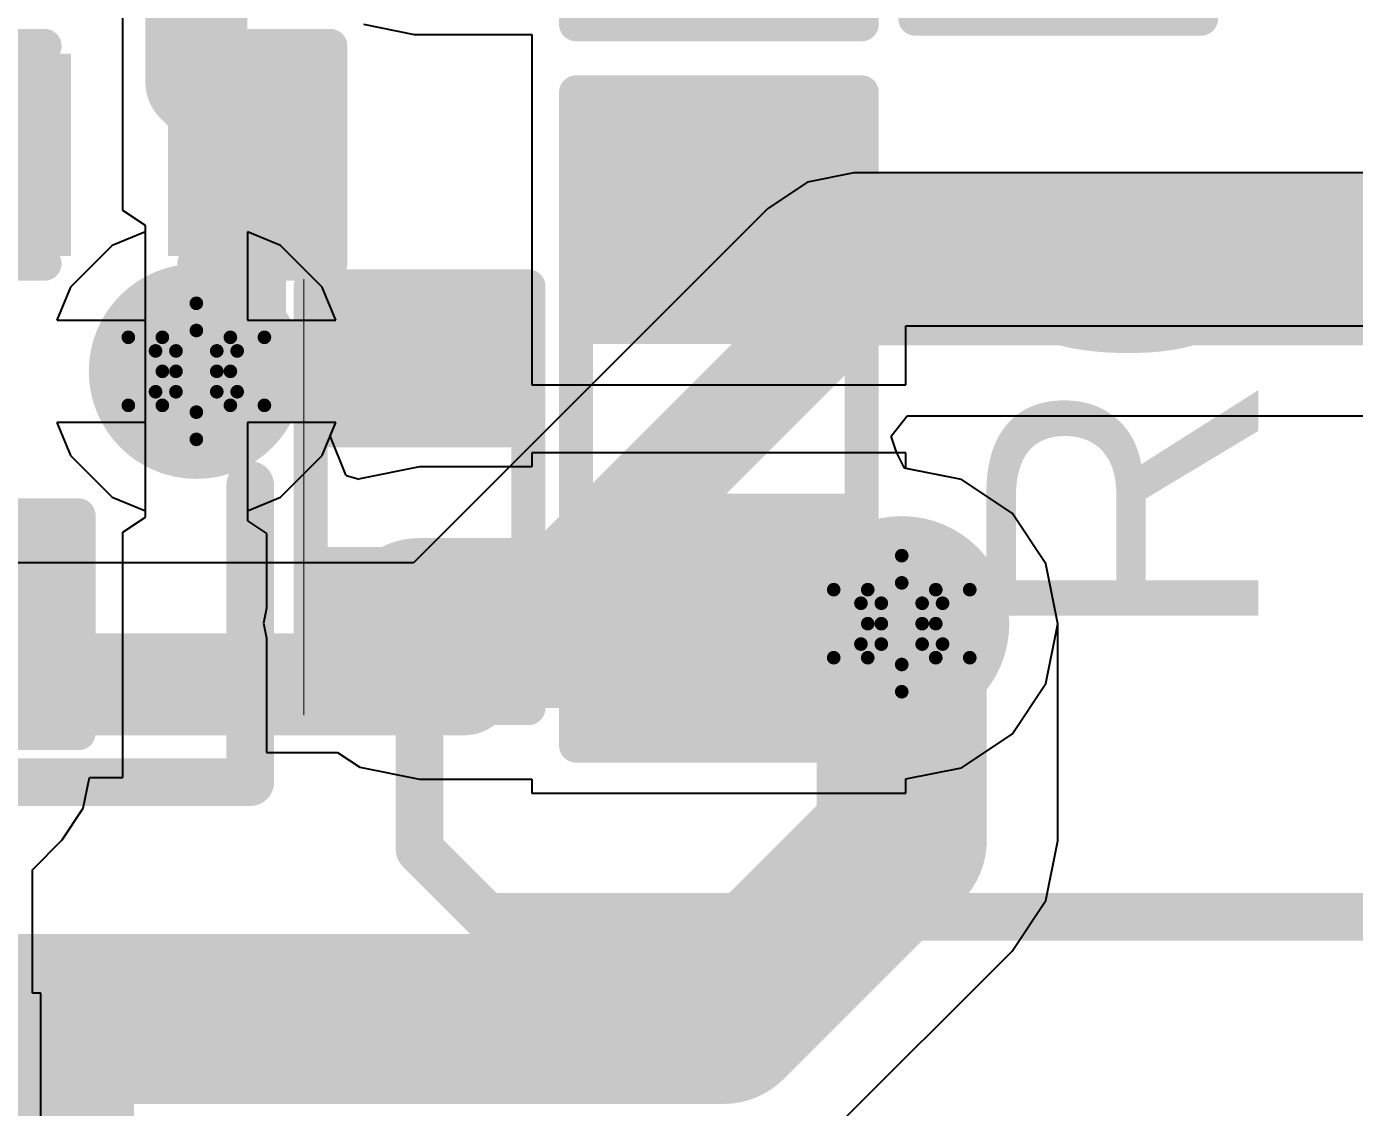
# Model space of a CAD drawing. Header units: inches. Extents: x -18 to 237, y -41 to 211.
# Drawn here: x 31.911 to 36.869, y 98.631 to 102.666 of the extents above; entities that cross this region are included whole.
import ezdxf

# ---------------------------------------------------------------- set-up
doc = ezdxf.new("R2010")
doc.units = ezdxf.units.IN
for name, color, linetype in [('Bottom Layer', 5, 'Continuous'), ('Bottom Solder', 6, 'Continuous'), ('Drill Drawing', 1, 'Continuous'), ('Top Layer', 1, 'Continuous'), ('Top Overlay', 2, 'Continuous'), ('Top Paste', 8, 'Continuous'), ('Top Solder', 216, 'Continuous'), ('Via Holes', 16, 'Continuous')]:
    doc.layers.add(name, color=color, linetype=linetype)
doc.styles.add('Arial', font='', dxfattribs={"height": 0.2})
doc.styles.get('Arial').set_extended_font_data('Arial')

# ---------------------------------------------------------------- blocks, each defined once
blk = doc.blocks.new('C___0603_10')
at = {"layer": 'Top Layer'}
for points in [[(-0.381, 0.4445), (-0.381, -0.4445), (-1.143, -0.4445), (-1.143, 0.4445)], [(1.143, 0.4445), (1.143, -0.4445), (0.381, -0.4445), (0.381, 0.4445)]]:
    blk.add_hatch(color=1, dxfattribs=at).paths.add_polyline_path(points)
at = {"layer": 'Top Paste'}
for points in [[(-0.381, 0.4445), (-0.381, -0.4445), (-1.143, -0.4445), (-1.143, 0.4445)], [(1.143, 0.4445), (1.143, -0.4445), (0.381, -0.4445), (0.381, 0.4445)]]:
    blk.add_hatch(color=8, dxfattribs=at).paths.add_polyline_path(points)
at = {"layer": 'Top Solder'}
for points in [[(-0.321, 0.5045), (-0.321, -0.5045), (-1.203, -0.5045), (-1.203, 0.5045)], [(1.203, 0.5045), (1.203, -0.5045), (0.321, -0.5045), (0.321, 0.5045)]]:
    blk.add_hatch(color=216, dxfattribs=at).paths.add_polyline_path(points)
at = {"layer": 'Top Overlay'}
for points in [[(-1.2446, -0.5334, 0.127, 0.127, 0), (-1.2446, 0.5334, 0.127, 0.127, 0)], [(-0.4572, 0.5334, 0.127, 0.127, 0), (-1.2446, 0.5334, 0.127, 0.127, 0)], [(1.2446, 0.5334, 0.127, 0.127, 0), (0.4572, 0.5334, 0.127, 0.127, 0)], [(1.2446, -0.5334, 0.127, 0.127, 0), (1.2446, 0.5334, 0.127, 0.127, 0)], [(-0.4572, -0.5334, 0.127, 0.127, 0), (-1.2446, -0.5334, 0.127, 0.127, 0)], [(1.2446, -0.5334, 0.127, 0.127, 0), (0.4572, -0.5334, 0.127, 0.127, 0)]]:
    blk.add_lwpolyline(points, format="xyseb", dxfattribs=at)
for points in [[(-1.2764, 0.5334, 0.0635, 0.0635, 1), (-1.2128, 0.5334, 0.0635, 0.0635, 1)], [(-1.2764, 0.5334, 0.0635, 0.0635, 1), (-1.2128, 0.5334, 0.0635, 0.0635, 1)], [(-0.4889, 0.5334, 0.0635, 0.0635, 1), (-0.4254, 0.5334, 0.0635, 0.0635, 1)], [(0.4254, 0.5334, 0.0635, 0.0635, 1), (0.4889, 0.5334, 0.0635, 0.0635, 1)], [(1.2128, 0.5334, 0.0635, 0.0635, 1), (1.2764, 0.5334, 0.0635, 0.0635, 1)], [(1.2128, 0.5334, 0.0635, 0.0635, 1), (1.2764, 0.5334, 0.0635, 0.0635, 1)], [(-1.2764, -0.5334, 0.0635, 0.0635, 1), (-1.2128, -0.5334, 0.0635, 0.0635, 1)], [(-1.2764, -0.5334, 0.0635, 0.0635, 1), (-1.2128, -0.5334, 0.0635, 0.0635, 1)], [(-0.4889, -0.5334, 0.0635, 0.0635, 1), (-0.4254, -0.5334, 0.0635, 0.0635, 1)], [(0.4254, -0.5334, 0.0635, 0.0635, 1), (0.4889, -0.5334, 0.0635, 0.0635, 1)], [(1.2128, -0.5334, 0.0635, 0.0635, 1), (1.2764, -0.5334, 0.0635, 0.0635, 1)], [(1.2128, -0.5334, 0.0635, 0.0635, 1), (1.2764, -0.5334, 0.0635, 0.0635, 1)]]:
    blk.add_lwpolyline(points, format="xyseb", close=True, dxfattribs=at)
blk = doc.blocks.new('24_VQFN__5_5_3_5__32')
at = {"layer": 'Top Layer'}
blk.add_hatch(color=1, dxfattribs=at).paths.add_polyline_path([(1.3, -2.11), (2.15, -2.11), (2.15, -2.39), (1.3, -2.39)])
at = {"layer": 'Top Paste'}
blk.add_hatch(color=8, dxfattribs=at).paths.add_polyline_path([(1.3, -2.11), (2.15, -2.11), (2.15, -2.39), (1.3, -2.39)])
at = {"layer": 'Top Solder'}
blk.add_hatch(color=216, dxfattribs=at).paths.add_polyline_path([(1.1984, -2.0084), (2.2516, -2.0084), (2.2516, -2.4916), (1.1984, -2.4916)])
blk = doc.blocks.new('R___0603_69')
at = {"layer": 'Top Layer'}
for points in [[(-0.381, 0.4445), (-0.381, -0.4445), (-1.143, -0.4445), (-1.143, 0.4445)], [(1.143, 0.4445), (1.143, -0.4445), (0.381, -0.4445), (0.381, 0.4445)]]:
    blk.add_hatch(color=1, dxfattribs=at).paths.add_polyline_path(points)
at = {"layer": 'Top Paste'}
for points in [[(-0.381, 0.4445), (-0.381, -0.4445), (-1.143, -0.4445), (-1.143, 0.4445)], [(1.143, 0.4445), (1.143, -0.4445), (0.381, -0.4445), (0.381, 0.4445)]]:
    blk.add_hatch(color=8, dxfattribs=at).paths.add_polyline_path(points)
at = {"layer": 'Top Solder'}
for points in [[(-0.2794, 0.5461), (-0.2794, -0.5461), (-1.2446, -0.5461), (-1.2446, 0.5461)], [(1.2446, 0.5461), (1.2446, -0.5461), (0.2794, -0.5461), (0.2794, 0.5461)]]:
    blk.add_hatch(color=216, dxfattribs=at).paths.add_polyline_path(points)
at = {"layer": 'Top Overlay'}
for points in [[(-1.2192, 0.5334, 0.127, 0.127, 0), (1.2192, 0.5334, 0.127, 0.127, 0)], [(-1.2192, 0.5334, 0.127, 0.127, 0), (-1.2192, -0.5334, 0.127, 0.127, 0)], [(1.2192, 0.5334, 0.127, 0.127, 0), (1.2192, -0.5334, 0.127, 0.127, 0)], [(-1.2192, -0.5334, 0.127, 0.127, 0), (1.2192, -0.5334, 0.127, 0.127, 0)]]:
    blk.add_lwpolyline(points, format="xyseb", dxfattribs=at)
for points in [[(-1.25095, 0.5334, 0.0635, 0.0635, 1), (-1.18745, 0.5334, 0.0635, 0.0635, 1)], [(-1.25095, 0.5334, 0.0635, 0.0635, 1), (-1.18745, 0.5334, 0.0635, 0.0635, 1)], [(1.18745, 0.5334, 0.0635, 0.0635, 1), (1.25095, 0.5334, 0.0635, 0.0635, 1)], [(1.18745, 0.5334, 0.0635, 0.0635, 1), (1.25095, 0.5334, 0.0635, 0.0635, 1)], [(-1.25095, -0.5334, 0.0635, 0.0635, 1), (-1.18745, -0.5334, 0.0635, 0.0635, 1)], [(-1.25095, -0.5334, 0.0635, 0.0635, 1), (-1.18745, -0.5334, 0.0635, 0.0635, 1)], [(1.18745, -0.5334, 0.0635, 0.0635, 1), (1.25095, -0.5334, 0.0635, 0.0635, 1)], [(1.18745, -0.5334, 0.0635, 0.0635, 1), (1.25095, -0.5334, 0.0635, 0.0635, 1)]]:
    blk.add_lwpolyline(points, format="xyseb", close=True, dxfattribs=at)
blk = doc.blocks.new('R___0402_74')
at = {"layer": 'Top Layer'}
for points in [[(-0.6985, -0.3175), (-0.6985, 0.3175), (-0.2413, 0.3175), (-0.2413, -0.3175)], [(0.2413, -0.3175), (0.2413, 0.3175), (0.6985, 0.3175), (0.6985, -0.3175)]]:
    blk.add_hatch(color=1, dxfattribs=at).paths.add_polyline_path(points)
at = {"layer": 'Top Paste'}
for points in [[(-0.6985, -0.3175), (-0.6985, 0.3175), (-0.2413, 0.3175), (-0.2413, -0.3175)], [(0.2413, -0.3175), (0.2413, 0.3175), (0.6985, 0.3175), (0.6985, -0.3175)]]:
    blk.add_hatch(color=8, dxfattribs=at).paths.add_polyline_path(points)
at = {"layer": 'Top Solder'}
for points in [[(-0.7535, -0.3725), (-0.7535, 0.3725), (-0.1863, 0.3725), (-0.1863, -0.3725)], [(0.1863, -0.3725), (0.1863, 0.3725), (0.7535, 0.3725), (0.7535, -0.3725)]]:
    blk.add_hatch(color=216, dxfattribs=at).paths.add_polyline_path(points)
at = {"layer": 'Top Overlay'}
for points in [[(0.7874, 0.4064, 0.127, 0.127, 0), (-0.7874, 0.4064, 0.127, 0.127, 0)], [(-0.7874, -0.4064, 0.127, 0.127, 0), (-0.7874, 0.4064, 0.127, 0.127, 0)], [(0.7874, -0.4064, 0.127, 0.127, 0), (0.7874, 0.4064, 0.127, 0.127, 0)], [(0.7874, -0.4064, 0.127, 0.127, 0), (-0.7874, -0.4064, 0.127, 0.127, 0)], [(0.8128, -0.4318, 0.00323, 0.00323, 0), (-0.8128, -0.4318, 0.00323, 0.00323, 0)]]:
    blk.add_lwpolyline(points, format="xyseb", dxfattribs=at)
for points in [[(-0.8191, 0.4064, 0.0635, 0.0635, 1), (-0.7556, 0.4064, 0.0635, 0.0635, 1)], [(-0.8191, 0.4064, 0.0635, 0.0635, 1), (-0.7556, 0.4064, 0.0635, 0.0635, 1)], [(0.7556, 0.4064, 0.0635, 0.0635, 1), (0.8191, 0.4064, 0.0635, 0.0635, 1)], [(0.7556, 0.4064, 0.0635, 0.0635, 1), (0.8191, 0.4064, 0.0635, 0.0635, 1)], [(-0.8191, -0.4064, 0.0635, 0.0635, 1), (-0.7556, -0.4064, 0.0635, 0.0635, 1)], [(-0.8191, -0.4064, 0.0635, 0.0635, 1), (-0.7556, -0.4064, 0.0635, 0.0635, 1)], [(0.7556, -0.4064, 0.0635, 0.0635, 1), (0.8191, -0.4064, 0.0635, 0.0635, 1)], [(0.7556, -0.4064, 0.0635, 0.0635, 1), (0.8191, -0.4064, 0.0635, 0.0635, 1)], [(-0.8136, -0.4318, 0.00161, 0.00161, 1), (-0.812, -0.4318, 0.00161, 0.00161, 1)], [(0.812, -0.4318, 0.00161, 0.00161, 1), (0.8136, -0.4318, 0.00161, 0.00161, 1)]]:
    blk.add_lwpolyline(points, format="xyseb", close=True, dxfattribs=at)
blk = doc.blocks.new('R___0603_77')
at = {"layer": 'Top Layer'}
for points in [[(-0.381, 0.4445), (-0.381, -0.4445), (-1.143, -0.4445), (-1.143, 0.4445)], [(1.143, 0.4445), (1.143, -0.4445), (0.381, -0.4445), (0.381, 0.4445)]]:
    blk.add_hatch(color=1, dxfattribs=at).paths.add_polyline_path(points)
at = {"layer": 'Top Paste'}
for points in [[(-0.381, 0.4445), (-0.381, -0.4445), (-1.143, -0.4445), (-1.143, 0.4445)], [(1.143, 0.4445), (1.143, -0.4445), (0.381, -0.4445), (0.381, 0.4445)]]:
    blk.add_hatch(color=8, dxfattribs=at).paths.add_polyline_path(points)
at = {"layer": 'Top Solder'}
for points in [[(-0.2794, 0.5461), (-0.2794, -0.5461), (-1.2446, -0.5461), (-1.2446, 0.5461)], [(1.2446, 0.5461), (1.2446, -0.5461), (0.2794, -0.5461), (0.2794, 0.5461)]]:
    blk.add_hatch(color=216, dxfattribs=at).paths.add_polyline_path(points)
at = {"layer": 'Top Overlay'}
for points in [[(-1.2192, 0.5334, 0.127, 0.127, 0), (-1.2192, -0.5334, 0.127, 0.127, 0)], [(-1.2192, 0.5334, 0.127, 0.127, 0), (1.2192, 0.5334, 0.127, 0.127, 0)], [(1.2192, 0.5334, 0.127, 0.127, 0), (1.2192, -0.5334, 0.127, 0.127, 0)], [(-1.2192, -0.5334, 0.127, 0.127, 0), (1.2192, -0.5334, 0.127, 0.127, 0)]]:
    blk.add_lwpolyline(points, format="xyseb", dxfattribs=at)
for points in [[(-1.25095, 0.5334, 0.0635, 0.0635, 1), (-1.18745, 0.5334, 0.0635, 0.0635, 1)], [(-1.25095, 0.5334, 0.0635, 0.0635, 1), (-1.18745, 0.5334, 0.0635, 0.0635, 1)], [(1.18745, 0.5334, 0.0635, 0.0635, 1), (1.25095, 0.5334, 0.0635, 0.0635, 1)], [(1.18745, 0.5334, 0.0635, 0.0635, 1), (1.25095, 0.5334, 0.0635, 0.0635, 1)], [(-1.25095, -0.5334, 0.0635, 0.0635, 1), (-1.18745, -0.5334, 0.0635, 0.0635, 1)], [(-1.25095, -0.5334, 0.0635, 0.0635, 1), (-1.18745, -0.5334, 0.0635, 0.0635, 1)], [(1.18745, -0.5334, 0.0635, 0.0635, 1), (1.25095, -0.5334, 0.0635, 0.0635, 1)], [(1.18745, -0.5334, 0.0635, 0.0635, 1), (1.25095, -0.5334, 0.0635, 0.0635, 1)]]:
    blk.add_lwpolyline(points, format="xyseb", close=True, dxfattribs=at)
blk = doc.blocks.new('C___0402_151')
at = {"layer": 'Top Layer'}
for points in [[(-0.6985, -0.3175), (-0.6985, 0.3175), (-0.2413, 0.3175), (-0.2413, -0.3175)], [(0.2413, -0.3175), (0.2413, 0.3175), (0.6985, 0.3175), (0.6985, -0.3175)]]:
    blk.add_hatch(color=1, dxfattribs=at).paths.add_polyline_path(points)
at = {"layer": 'Top Paste'}
for points in [[(-0.6985, -0.3175), (-0.6985, 0.3175), (-0.2413, 0.3175), (-0.2413, -0.3175)], [(0.2413, -0.3175), (0.2413, 0.3175), (0.6985, 0.3175), (0.6985, -0.3175)]]:
    blk.add_hatch(color=8, dxfattribs=at).paths.add_polyline_path(points)
at = {"layer": 'Top Solder'}
for points in [[(-0.7585, -0.3775), (-0.7585, 0.3775), (-0.1813, 0.3775), (-0.1813, -0.3775)], [(0.1813, -0.3775), (0.1813, 0.3775), (0.7585, 0.3775), (0.7585, -0.3775)]]:
    blk.add_hatch(color=216, dxfattribs=at).paths.add_polyline_path(points)
at = {"layer": 'Top Overlay'}
for points in [[(-0.7874, -0.4064, 0.127, 0.127, 0), (-0.7874, 0.4064, 0.127, 0.127, 0)], [(-0.7874, 0.4064, 0.127, 0.127, 0), (-0.2794, 0.4064, 0.127, 0.127, 0)], [(0.2794, 0.4064, 0.127, 0.127, 0), (0.7874, 0.4064, 0.127, 0.127, 0)], [(0.7874, -0.4064, 0.127, 0.127, 0), (0.7874, 0.4064, 0.127, 0.127, 0)], [(-0.7874, -0.4064, 0.127, 0.127, 0), (-0.2794, -0.4064, 0.127, 0.127, 0)], [(0.2794, -0.4064, 0.127, 0.127, 0), (0.7874, -0.4064, 0.127, 0.127, 0)]]:
    blk.add_lwpolyline(points, format="xyseb", dxfattribs=at)
for points in [[(-0.8191, 0.4064, 0.0635, 0.0635, 1), (-0.7556, 0.4064, 0.0635, 0.0635, 1)], [(-0.8191, 0.4064, 0.0635, 0.0635, 1), (-0.7556, 0.4064, 0.0635, 0.0635, 1)], [(-0.3111, 0.4064, 0.0635, 0.0635, 1), (-0.2477, 0.4064, 0.0635, 0.0635, 1)], [(0.2477, 0.4064, 0.0635, 0.0635, 1), (0.3111, 0.4064, 0.0635, 0.0635, 1)], [(0.7556, 0.4064, 0.0635, 0.0635, 1), (0.8191, 0.4064, 0.0635, 0.0635, 1)], [(0.7556, 0.4064, 0.0635, 0.0635, 1), (0.8191, 0.4064, 0.0635, 0.0635, 1)], [(-0.8191, -0.4064, 0.0635, 0.0635, 1), (-0.7556, -0.4064, 0.0635, 0.0635, 1)], [(-0.8191, -0.4064, 0.0635, 0.0635, 1), (-0.7556, -0.4064, 0.0635, 0.0635, 1)], [(-0.3111, -0.4064, 0.0635, 0.0635, 1), (-0.2477, -0.4064, 0.0635, 0.0635, 1)], [(0.2477, -0.4064, 0.0635, 0.0635, 1), (0.3111, -0.4064, 0.0635, 0.0635, 1)], [(0.7556, -0.4064, 0.0635, 0.0635, 1), (0.8191, -0.4064, 0.0635, 0.0635, 1)], [(0.7556, -0.4064, 0.0635, 0.0635, 1), (0.8191, -0.4064, 0.0635, 0.0635, 1)]]:
    blk.add_lwpolyline(points, format="xyseb", close=True, dxfattribs=at)
blk = doc.blocks.new('C___0402_152')
at = {"layer": 'Top Layer'}
for points in [[(-0.6985, -0.3175), (-0.6985, 0.3175), (-0.2413, 0.3175), (-0.2413, -0.3175)], [(0.2413, -0.3175), (0.2413, 0.3175), (0.6985, 0.3175), (0.6985, -0.3175)]]:
    blk.add_hatch(color=1, dxfattribs=at).paths.add_polyline_path(points)
at = {"layer": 'Top Paste'}
for points in [[(-0.6985, -0.3175), (-0.6985, 0.3175), (-0.2413, 0.3175), (-0.2413, -0.3175)], [(0.2413, -0.3175), (0.2413, 0.3175), (0.6985, 0.3175), (0.6985, -0.3175)]]:
    blk.add_hatch(color=8, dxfattribs=at).paths.add_polyline_path(points)
at = {"layer": 'Top Solder'}
for points in [[(-0.7585, -0.3775), (-0.7585, 0.3775), (-0.1813, 0.3775), (-0.1813, -0.3775)], [(0.1813, -0.3775), (0.1813, 0.3775), (0.7585, 0.3775), (0.7585, -0.3775)]]:
    blk.add_hatch(color=216, dxfattribs=at).paths.add_polyline_path(points)
at = {"layer": 'Top Overlay'}
for points in [[(-0.7874, 0.4064, 0.127, 0.127, 0), (-0.7874, -0.4064, 0.127, 0.127, 0)], [(-0.2794, 0.4064, 0.127, 0.127, 0), (-0.7874, 0.4064, 0.127, 0.127, 0)], [(0.7874, 0.4064, 0.127, 0.127, 0), (0.2794, 0.4064, 0.127, 0.127, 0)], [(0.7874, 0.4064, 0.127, 0.127, 0), (0.7874, -0.4064, 0.127, 0.127, 0)], [(-0.2794, -0.4064, 0.127, 0.127, 0), (-0.7874, -0.4064, 0.127, 0.127, 0)], [(0.7874, -0.4064, 0.127, 0.127, 0), (0.2794, -0.4064, 0.127, 0.127, 0)]]:
    blk.add_lwpolyline(points, format="xyseb", dxfattribs=at)
for points in [[(-0.8191, 0.4064, 0.0635, 0.0635, 1), (-0.7556, 0.4064, 0.0635, 0.0635, 1)], [(-0.8191, 0.4064, 0.0635, 0.0635, 1), (-0.7556, 0.4064, 0.0635, 0.0635, 1)], [(-0.3111, 0.4064, 0.0635, 0.0635, 1), (-0.2477, 0.4064, 0.0635, 0.0635, 1)], [(0.2477, 0.4064, 0.0635, 0.0635, 1), (0.3111, 0.4064, 0.0635, 0.0635, 1)], [(0.7556, 0.4064, 0.0635, 0.0635, 1), (0.8191, 0.4064, 0.0635, 0.0635, 1)], [(0.7556, 0.4064, 0.0635, 0.0635, 1), (0.8191, 0.4064, 0.0635, 0.0635, 1)], [(-0.8191, -0.4064, 0.0635, 0.0635, 1), (-0.7556, -0.4064, 0.0635, 0.0635, 1)], [(-0.8191, -0.4064, 0.0635, 0.0635, 1), (-0.7556, -0.4064, 0.0635, 0.0635, 1)], [(-0.3111, -0.4064, 0.0635, 0.0635, 1), (-0.2477, -0.4064, 0.0635, 0.0635, 1)], [(0.2477, -0.4064, 0.0635, 0.0635, 1), (0.3111, -0.4064, 0.0635, 0.0635, 1)], [(0.7556, -0.4064, 0.0635, 0.0635, 1), (0.8191, -0.4064, 0.0635, 0.0635, 1)], [(0.7556, -0.4064, 0.0635, 0.0635, 1), (0.8191, -0.4064, 0.0635, 0.0635, 1)]]:
    blk.add_lwpolyline(points, format="xyseb", close=True, dxfattribs=at)

msp = doc.modelspace()

# ---------------------------------------------------------------- hatches: boundary and pattern name
at = {"layer": 'Bottom Layer'}
h = msp.add_hatch(color=5, dxfattribs=at)
edge = h.paths.add_edge_path()
edge.add_arc((32.5453, 101.3788), 0.3, 0, 360)
h = msp.add_hatch(color=5, dxfattribs=at)
edge = h.paths.add_edge_path()
edge.add_arc((35.179, 100.4368), 0.3, 0, 360)
at = {"layer": 'Bottom Solder'}
h = msp.add_hatch(color=6, dxfattribs=at)
edge = h.paths.add_edge_path()
edge.add_arc((32.5453, 101.3788), 0.4016, 0, 360)
h = msp.add_hatch(color=6, dxfattribs=at)
edge = h.paths.add_edge_path()
edge.add_arc((35.179, 100.4368), 0.4016, 0, 360)
at = {"layer": 'Top Layer'}
h = msp.add_hatch(color=1, dxfattribs=at)
edge = h.paths.add_edge_path()
edge.add_arc((32.5453, 101.3788), 0.3, 0, 360)
h = msp.add_hatch(color=1, dxfattribs=at)
edge = h.paths.add_edge_path()
edge.add_arc((35.179, 100.4368), 0.3, 0, 360)
at = {"layer": 'Top Solder'}
h = msp.add_hatch(color=216, dxfattribs=at)
edge = h.paths.add_edge_path()
edge.add_arc((32.5453, 101.3788), 0.4016, 0, 360)
h = msp.add_hatch(color=216, dxfattribs=at)
edge = h.paths.add_edge_path()
edge.add_arc((35.179, 100.4368), 0.4016, 0, 360)
at = {"layer": 'Via Holes'}
h = msp.add_hatch(color=7, dxfattribs=at)
edge = h.paths.add_edge_path()
edge.add_arc((32.5453, 101.3788), 0.15, 0, 360)
h = msp.add_hatch(color=7, dxfattribs=at)
edge = h.paths.add_edge_path()
edge.add_arc((35.179, 100.4368), 0.15, 0, 360)

# ---------------------------------------------------------------- linework, layer by layer
at = {"layer": 'Bottom Layer'}
for p, q in [((34.8265, 102.0852), (34.6795, 101.987)), ((35, 102.1197), (34.8265, 102.0852)), ((38.0028, 102.1197), (35, 102.1197)), ((35, 102.1197), (35, 102.1197)), ((34.6795, 101.987), (33.3562, 100.6637)), ((34.6795, 101.987), (34.6795, 101.987)), ((32.3548, 101.8996), (32.2315, 101.8485)), ((32.3548, 101.5693), (32.3548, 101.8996)), ((32.8591, 101.8485), (32.7358, 101.8996)), ((32.7358, 101.8996), (32.7358, 101.5693)), ((32.2315, 101.8485), (32.0756, 101.6927)), ((33.015, 101.6927), (32.8591, 101.8485)), ((32.0756, 101.6927), (32.0246, 101.5693)), ((33.066, 101.5693), (33.015, 101.6927)), ((32.0246, 101.5693), (32.3548, 101.5693)), ((32.7358, 101.5693), (33.066, 101.5693)), ((35.1393, 101.1373), (35.1993, 101.2133)), ((35.1993, 101.2133), (38.0028, 101.2133)), ((32.3548, 101.1883), (32.0246, 101.1883)), ((32.0246, 101.1883), (32.0756, 101.065)), ((32.3548, 100.8581), (32.3548, 101.1883)), ((33.066, 101.1883), (32.7358, 101.1883)), ((32.7358, 101.1883), (32.7358, 100.8581)), ((33.015, 101.065), (33.066, 101.1883)), ((35.1596, 101.0772), (35.1393, 101.1373)), ((32.0756, 101.065), (32.2315, 100.9092)), ((32.8591, 100.9092), (33.015, 101.065)), ((35.1888, 101.0176), (35.1596, 101.0772)), ((35.402, 100.9752), (35.1888, 101.0176)), ((35.591, 100.8489), (35.402, 100.9752)), ((32.2315, 100.9092), (32.3548, 100.8581)), ((32.7358, 100.8581), (32.8591, 100.9092)), ((35.7173, 100.6598), (35.591, 100.8489)), ((33.3562, 100.6637), (30.1564, 100.6637)), ((35.7617, 100.4368), (35.7173, 100.6598)), ((35.7617, 99.6267), (35.7617, 100.4368)), ((35.7173, 99.4038), (35.7617, 99.6267)), ((35.591, 99.2147), (35.7173, 99.4038)), ((34.9257, 98.5494), (35.591, 99.2147))]:
    msp.add_line(p, q, dxfattribs=at)
for points in [[(33.5439, 100.2104, 0.381, 0.381, 0), (35, 101.6665, 0.381, 0.381, 0)], [(35, 101.6665, 0.381, 0.381, 0), (38.333, 101.6665, 0.381, 0.381, 0)], [(35.179, 99.6267, 0.635, 0.635, 0), (35.179, 100.4368, 0.635, 0.635, 0)], [(29.6799, 100.2104, 0.381, 0.381, 0), (33.5439, 100.2104, 0.381, 0.381, 0)], [(34.5137, 98.9614, 0.635, 0.635, 0), (35.179, 99.6267, 0.635, 0.635, 0)], [(30.9233, 98.9614, 0.635, 0.635, 0), (34.5137, 98.9614, 0.635, 0.635, 0)]]:
    msp.add_lwpolyline(points, format="xyseb", dxfattribs=at)
for points in [[(34.9047, 101.6665, 0.1905, 0.1905, 1), (35.0952, 101.6665, 0.1905, 0.1905, 1)], [(34.9047, 101.6665, 0.1905, 0.1905, 1), (35.0952, 101.6665, 0.1905, 0.1905, 1)], [(35.0203, 100.4368, 0.3175, 0.3175, 1), (35.3378, 100.4368, 0.3175, 0.3175, 1)], [(33.4486, 100.2104, 0.1905, 0.1905, 1), (33.6391, 100.2104, 0.1905, 0.1905, 1)], [(33.4486, 100.2104, 0.1905, 0.1905, 1), (33.6391, 100.2104, 0.1905, 0.1905, 1)], [(35.0203, 99.6267, 0.3175, 0.3175, 1), (35.3378, 99.6267, 0.3175, 0.3175, 1)], [(35.0203, 99.6267, 0.3175, 0.3175, 1), (35.3378, 99.6267, 0.3175, 0.3175, 1)], [(34.3549, 98.9614, 0.3175, 0.3175, 1), (34.6724, 98.9614, 0.3175, 0.3175, 1)], [(34.3549, 98.9614, 0.3175, 0.3175, 1), (34.6724, 98.9614, 0.3175, 0.3175, 1)]]:
    msp.add_lwpolyline(points, format="xyseb", close=True, dxfattribs=at)
at = {"layer": 'Drill Drawing'}
for points in [[(32.4183, 101.5058, 0.0508, 0.0508, 0), (32.5453, 101.6328, 0.0508, 0.0508, 0)], [(32.5453, 101.6328, 0.0508, 0.0508, 0), (32.6723, 101.5058, 0.0508, 0.0508, 0)], [(32.4691, 101.455, 0.0508, 0.0508, 0), (32.5453, 101.5312, 0.0508, 0.0508, 0)], [(32.5453, 101.5312, 0.0508, 0.0508, 0), (32.6215, 101.455, 0.0508, 0.0508, 0)], [(32.2913, 101.5058, 0.0508, 0.0508, 0), (32.4183, 101.3788, 0.0508, 0.0508, 0)], [(32.2913, 101.5058, 0.0508, 0.0508, 0), (32.4183, 101.5058, 0.0508, 0.0508, 0)], [(32.6723, 101.5058, 0.0508, 0.0508, 0), (32.7993, 101.5058, 0.0508, 0.0508, 0)], [(32.6723, 101.3788, 0.0508, 0.0508, 0), (32.7993, 101.5058, 0.0508, 0.0508, 0)], [(32.3929, 101.455, 0.0508, 0.0508, 0), (32.4691, 101.3788, 0.0508, 0.0508, 0)], [(32.3929, 101.455, 0.0508, 0.0508, 0), (32.4691, 101.455, 0.0508, 0.0508, 0)], [(32.6215, 101.455, 0.0508, 0.0508, 0), (32.6977, 101.455, 0.0508, 0.0508, 0)], [(32.6215, 101.3788, 0.0508, 0.0508, 0), (32.6977, 101.455, 0.0508, 0.0508, 0)], [(32.2913, 101.2518, 0.0508, 0.0508, 0), (32.4183, 101.3788, 0.0508, 0.0508, 0)], [(32.3929, 101.3026, 0.0508, 0.0508, 0), (32.4691, 101.3788, 0.0508, 0.0508, 0)], [(32.6215, 101.3788, 0.0508, 0.0508, 0), (32.6977, 101.3026, 0.0508, 0.0508, 0)], [(32.6723, 101.3788, 0.0508, 0.0508, 0), (32.7993, 101.2518, 0.0508, 0.0508, 0)], [(32.3929, 101.3026, 0.0508, 0.0508, 0), (32.4691, 101.3026, 0.0508, 0.0508, 0)], [(32.4691, 101.3026, 0.0508, 0.0508, 0), (32.5453, 101.2264, 0.0508, 0.0508, 0)], [(32.5453, 101.2264, 0.0508, 0.0508, 0), (32.6215, 101.3026, 0.0508, 0.0508, 0)], [(32.6215, 101.3026, 0.0508, 0.0508, 0), (32.6977, 101.3026, 0.0508, 0.0508, 0)], [(32.2913, 101.2518, 0.0508, 0.0508, 0), (32.4183, 101.2518, 0.0508, 0.0508, 0)], [(32.4183, 101.2518, 0.0508, 0.0508, 0), (32.5453, 101.1248, 0.0508, 0.0508, 0)], [(32.5453, 101.1248, 0.0508, 0.0508, 0), (32.6723, 101.2518, 0.0508, 0.0508, 0)], [(32.6723, 101.2518, 0.0508, 0.0508, 0), (32.7993, 101.2518, 0.0508, 0.0508, 0)], [(35.052, 100.5638, 0.0508, 0.0508, 0), (35.179, 100.6908, 0.0508, 0.0508, 0)], [(35.179, 100.6908, 0.0508, 0.0508, 0), (35.306, 100.5638, 0.0508, 0.0508, 0)], [(35.1028, 100.513, 0.0508, 0.0508, 0), (35.179, 100.5892, 0.0508, 0.0508, 0)], [(35.179, 100.5892, 0.0508, 0.0508, 0), (35.2552, 100.513, 0.0508, 0.0508, 0)], [(34.925, 100.5638, 0.0508, 0.0508, 0), (35.052, 100.4368, 0.0508, 0.0508, 0)], [(34.925, 100.5638, 0.0508, 0.0508, 0), (35.052, 100.5638, 0.0508, 0.0508, 0)], [(35.306, 100.5638, 0.0508, 0.0508, 0), (35.433, 100.5638, 0.0508, 0.0508, 0)], [(35.306, 100.4368, 0.0508, 0.0508, 0), (35.433, 100.5638, 0.0508, 0.0508, 0)], [(35.0266, 100.513, 0.0508, 0.0508, 0), (35.1028, 100.4368, 0.0508, 0.0508, 0)], [(35.0266, 100.513, 0.0508, 0.0508, 0), (35.1028, 100.513, 0.0508, 0.0508, 0)], [(35.2552, 100.513, 0.0508, 0.0508, 0), (35.3314, 100.513, 0.0508, 0.0508, 0)], [(35.2552, 100.4368, 0.0508, 0.0508, 0), (35.3314, 100.513, 0.0508, 0.0508, 0)], [(34.925, 100.3098, 0.0508, 0.0508, 0), (35.052, 100.4368, 0.0508, 0.0508, 0)], [(35.0266, 100.3606, 0.0508, 0.0508, 0), (35.1028, 100.4368, 0.0508, 0.0508, 0)], [(35.2552, 100.4368, 0.0508, 0.0508, 0), (35.3314, 100.3606, 0.0508, 0.0508, 0)], [(35.306, 100.4368, 0.0508, 0.0508, 0), (35.433, 100.3098, 0.0508, 0.0508, 0)], [(35.0266, 100.3606, 0.0508, 0.0508, 0), (35.1028, 100.3606, 0.0508, 0.0508, 0)], [(35.1028, 100.3606, 0.0508, 0.0508, 0), (35.179, 100.2844, 0.0508, 0.0508, 0)], [(35.179, 100.2844, 0.0508, 0.0508, 0), (35.2552, 100.3606, 0.0508, 0.0508, 0)], [(35.2552, 100.3606, 0.0508, 0.0508, 0), (35.3314, 100.3606, 0.0508, 0.0508, 0)], [(34.925, 100.3098, 0.0508, 0.0508, 0), (35.052, 100.3098, 0.0508, 0.0508, 0)], [(35.052, 100.3098, 0.0508, 0.0508, 0), (35.179, 100.1828, 0.0508, 0.0508, 0)], [(35.179, 100.1828, 0.0508, 0.0508, 0), (35.306, 100.3098, 0.0508, 0.0508, 0)], [(35.306, 100.3098, 0.0508, 0.0508, 0), (35.433, 100.3098, 0.0508, 0.0508, 0)]]:
    msp.add_lwpolyline(points, format="xyseb", dxfattribs=at)
for points in [[(32.5326, 101.6328, 0.0254, 0.0254, 1), (32.558, 101.6328, 0.0254, 0.0254, 1)], [(32.5326, 101.6328, 0.0254, 0.0254, 1), (32.558, 101.6328, 0.0254, 0.0254, 1)], [(32.5326, 101.5312, 0.0254, 0.0254, 1), (32.558, 101.5312, 0.0254, 0.0254, 1)], [(32.5326, 101.5312, 0.0254, 0.0254, 1), (32.558, 101.5312, 0.0254, 0.0254, 1)], [(32.2786, 101.5058, 0.0254, 0.0254, 1), (32.304, 101.5058, 0.0254, 0.0254, 1)], [(32.2786, 101.5058, 0.0254, 0.0254, 1), (32.304, 101.5058, 0.0254, 0.0254, 1)], [(32.4056, 101.5058, 0.0254, 0.0254, 1), (32.431, 101.5058, 0.0254, 0.0254, 1)], [(32.4056, 101.5058, 0.0254, 0.0254, 1), (32.431, 101.5058, 0.0254, 0.0254, 1)], [(32.6596, 101.5058, 0.0254, 0.0254, 1), (32.685, 101.5058, 0.0254, 0.0254, 1)], [(32.6596, 101.5058, 0.0254, 0.0254, 1), (32.685, 101.5058, 0.0254, 0.0254, 1)], [(32.7866, 101.5058, 0.0254, 0.0254, 1), (32.812, 101.5058, 0.0254, 0.0254, 1)], [(32.7866, 101.5058, 0.0254, 0.0254, 1), (32.812, 101.5058, 0.0254, 0.0254, 1)], [(32.3802, 101.455, 0.0254, 0.0254, 1), (32.4056, 101.455, 0.0254, 0.0254, 1)], [(32.3802, 101.455, 0.0254, 0.0254, 1), (32.4056, 101.455, 0.0254, 0.0254, 1)], [(32.4564, 101.455, 0.0254, 0.0254, 1), (32.4818, 101.455, 0.0254, 0.0254, 1)], [(32.4564, 101.455, 0.0254, 0.0254, 1), (32.4818, 101.455, 0.0254, 0.0254, 1)], [(32.6088, 101.455, 0.0254, 0.0254, 1), (32.6342, 101.455, 0.0254, 0.0254, 1)], [(32.6088, 101.455, 0.0254, 0.0254, 1), (32.6342, 101.455, 0.0254, 0.0254, 1)], [(32.685, 101.455, 0.0254, 0.0254, 1), (32.7104, 101.455, 0.0254, 0.0254, 1)], [(32.685, 101.455, 0.0254, 0.0254, 1), (32.7104, 101.455, 0.0254, 0.0254, 1)], [(32.4056, 101.3788, 0.0254, 0.0254, 1), (32.431, 101.3788, 0.0254, 0.0254, 1)], [(32.4056, 101.3788, 0.0254, 0.0254, 1), (32.431, 101.3788, 0.0254, 0.0254, 1)], [(32.4564, 101.3788, 0.0254, 0.0254, 1), (32.4818, 101.3788, 0.0254, 0.0254, 1)], [(32.4564, 101.3788, 0.0254, 0.0254, 1), (32.4818, 101.3788, 0.0254, 0.0254, 1)], [(32.6088, 101.3788, 0.0254, 0.0254, 1), (32.6342, 101.3788, 0.0254, 0.0254, 1)], [(32.6088, 101.3788, 0.0254, 0.0254, 1), (32.6342, 101.3788, 0.0254, 0.0254, 1)], [(32.6596, 101.3788, 0.0254, 0.0254, 1), (32.685, 101.3788, 0.0254, 0.0254, 1)], [(32.6596, 101.3788, 0.0254, 0.0254, 1), (32.685, 101.3788, 0.0254, 0.0254, 1)], [(32.3802, 101.3026, 0.0254, 0.0254, 1), (32.4056, 101.3026, 0.0254, 0.0254, 1)], [(32.3802, 101.3026, 0.0254, 0.0254, 1), (32.4056, 101.3026, 0.0254, 0.0254, 1)], [(32.4564, 101.3026, 0.0254, 0.0254, 1), (32.4818, 101.3026, 0.0254, 0.0254, 1)], [(32.4564, 101.3026, 0.0254, 0.0254, 1), (32.4818, 101.3026, 0.0254, 0.0254, 1)], [(32.6088, 101.3026, 0.0254, 0.0254, 1), (32.6342, 101.3026, 0.0254, 0.0254, 1)], [(32.6088, 101.3026, 0.0254, 0.0254, 1), (32.6342, 101.3026, 0.0254, 0.0254, 1)], [(32.685, 101.3026, 0.0254, 0.0254, 1), (32.7104, 101.3026, 0.0254, 0.0254, 1)], [(32.685, 101.3026, 0.0254, 0.0254, 1), (32.7104, 101.3026, 0.0254, 0.0254, 1)], [(32.2786, 101.2518, 0.0254, 0.0254, 1), (32.304, 101.2518, 0.0254, 0.0254, 1)], [(32.2786, 101.2518, 0.0254, 0.0254, 1), (32.304, 101.2518, 0.0254, 0.0254, 1)], [(32.4056, 101.2518, 0.0254, 0.0254, 1), (32.431, 101.2518, 0.0254, 0.0254, 1)], [(32.4056, 101.2518, 0.0254, 0.0254, 1), (32.431, 101.2518, 0.0254, 0.0254, 1)], [(32.5326, 101.2264, 0.0254, 0.0254, 1), (32.558, 101.2264, 0.0254, 0.0254, 1)], [(32.5326, 101.2264, 0.0254, 0.0254, 1), (32.558, 101.2264, 0.0254, 0.0254, 1)], [(32.6596, 101.2518, 0.0254, 0.0254, 1), (32.685, 101.2518, 0.0254, 0.0254, 1)], [(32.6596, 101.2518, 0.0254, 0.0254, 1), (32.685, 101.2518, 0.0254, 0.0254, 1)], [(32.7866, 101.2518, 0.0254, 0.0254, 1), (32.812, 101.2518, 0.0254, 0.0254, 1)], [(32.7866, 101.2518, 0.0254, 0.0254, 1), (32.812, 101.2518, 0.0254, 0.0254, 1)], [(32.5326, 101.1248, 0.0254, 0.0254, 1), (32.558, 101.1248, 0.0254, 0.0254, 1)], [(32.5326, 101.1248, 0.0254, 0.0254, 1), (32.558, 101.1248, 0.0254, 0.0254, 1)], [(35.1663, 100.6908, 0.0254, 0.0254, 1), (35.1917, 100.6908, 0.0254, 0.0254, 1)], [(35.1663, 100.6908, 0.0254, 0.0254, 1), (35.1917, 100.6908, 0.0254, 0.0254, 1)], [(35.1663, 100.5892, 0.0254, 0.0254, 1), (35.1917, 100.5892, 0.0254, 0.0254, 1)], [(35.1663, 100.5892, 0.0254, 0.0254, 1), (35.1917, 100.5892, 0.0254, 0.0254, 1)], [(34.9123, 100.5638, 0.0254, 0.0254, 1), (34.9377, 100.5638, 0.0254, 0.0254, 1)], [(34.9123, 100.5638, 0.0254, 0.0254, 1), (34.9377, 100.5638, 0.0254, 0.0254, 1)], [(35.0393, 100.5638, 0.0254, 0.0254, 1), (35.0647, 100.5638, 0.0254, 0.0254, 1)], [(35.0393, 100.5638, 0.0254, 0.0254, 1), (35.0647, 100.5638, 0.0254, 0.0254, 1)], [(35.2933, 100.5638, 0.0254, 0.0254, 1), (35.3187, 100.5638, 0.0254, 0.0254, 1)], [(35.2933, 100.5638, 0.0254, 0.0254, 1), (35.3187, 100.5638, 0.0254, 0.0254, 1)], [(35.4203, 100.5638, 0.0254, 0.0254, 1), (35.4457, 100.5638, 0.0254, 0.0254, 1)], [(35.4203, 100.5638, 0.0254, 0.0254, 1), (35.4457, 100.5638, 0.0254, 0.0254, 1)], [(35.0139, 100.513, 0.0254, 0.0254, 1), (35.0393, 100.513, 0.0254, 0.0254, 1)], [(35.0139, 100.513, 0.0254, 0.0254, 1), (35.0393, 100.513, 0.0254, 0.0254, 1)], [(35.0901, 100.513, 0.0254, 0.0254, 1), (35.1155, 100.513, 0.0254, 0.0254, 1)], [(35.0901, 100.513, 0.0254, 0.0254, 1), (35.1155, 100.513, 0.0254, 0.0254, 1)], [(35.2425, 100.513, 0.0254, 0.0254, 1), (35.2679, 100.513, 0.0254, 0.0254, 1)], [(35.2425, 100.513, 0.0254, 0.0254, 1), (35.2679, 100.513, 0.0254, 0.0254, 1)], [(35.3187, 100.513, 0.0254, 0.0254, 1), (35.3441, 100.513, 0.0254, 0.0254, 1)], [(35.3187, 100.513, 0.0254, 0.0254, 1), (35.3441, 100.513, 0.0254, 0.0254, 1)], [(35.0393, 100.4368, 0.0254, 0.0254, 1), (35.0647, 100.4368, 0.0254, 0.0254, 1)], [(35.0393, 100.4368, 0.0254, 0.0254, 1), (35.0647, 100.4368, 0.0254, 0.0254, 1)], [(35.0901, 100.4368, 0.0254, 0.0254, 1), (35.1155, 100.4368, 0.0254, 0.0254, 1)], [(35.0901, 100.4368, 0.0254, 0.0254, 1), (35.1155, 100.4368, 0.0254, 0.0254, 1)], [(35.2425, 100.4368, 0.0254, 0.0254, 1), (35.2679, 100.4368, 0.0254, 0.0254, 1)], [(35.2425, 100.4368, 0.0254, 0.0254, 1), (35.2679, 100.4368, 0.0254, 0.0254, 1)], [(35.2933, 100.4368, 0.0254, 0.0254, 1), (35.3187, 100.4368, 0.0254, 0.0254, 1)], [(35.2933, 100.4368, 0.0254, 0.0254, 1), (35.3187, 100.4368, 0.0254, 0.0254, 1)], [(35.0139, 100.3606, 0.0254, 0.0254, 1), (35.0393, 100.3606, 0.0254, 0.0254, 1)], [(35.0139, 100.3606, 0.0254, 0.0254, 1), (35.0393, 100.3606, 0.0254, 0.0254, 1)], [(35.0901, 100.3606, 0.0254, 0.0254, 1), (35.1155, 100.3606, 0.0254, 0.0254, 1)], [(35.0901, 100.3606, 0.0254, 0.0254, 1), (35.1155, 100.3606, 0.0254, 0.0254, 1)], [(35.2425, 100.3606, 0.0254, 0.0254, 1), (35.2679, 100.3606, 0.0254, 0.0254, 1)], [(35.2425, 100.3606, 0.0254, 0.0254, 1), (35.2679, 100.3606, 0.0254, 0.0254, 1)], [(35.3187, 100.3606, 0.0254, 0.0254, 1), (35.3441, 100.3606, 0.0254, 0.0254, 1)], [(35.3187, 100.3606, 0.0254, 0.0254, 1), (35.3441, 100.3606, 0.0254, 0.0254, 1)], [(34.9123, 100.3098, 0.0254, 0.0254, 1), (34.9377, 100.3098, 0.0254, 0.0254, 1)], [(34.9123, 100.3098, 0.0254, 0.0254, 1), (34.9377, 100.3098, 0.0254, 0.0254, 1)], [(35.0393, 100.3098, 0.0254, 0.0254, 1), (35.0647, 100.3098, 0.0254, 0.0254, 1)], [(35.0393, 100.3098, 0.0254, 0.0254, 1), (35.0647, 100.3098, 0.0254, 0.0254, 1)], [(35.1663, 100.2844, 0.0254, 0.0254, 1), (35.1917, 100.2844, 0.0254, 0.0254, 1)], [(35.1663, 100.2844, 0.0254, 0.0254, 1), (35.1917, 100.2844, 0.0254, 0.0254, 1)], [(35.2933, 100.3098, 0.0254, 0.0254, 1), (35.3187, 100.3098, 0.0254, 0.0254, 1)], [(35.2933, 100.3098, 0.0254, 0.0254, 1), (35.3187, 100.3098, 0.0254, 0.0254, 1)], [(35.4203, 100.3098, 0.0254, 0.0254, 1), (35.4457, 100.3098, 0.0254, 0.0254, 1)], [(35.4203, 100.3098, 0.0254, 0.0254, 1), (35.4457, 100.3098, 0.0254, 0.0254, 1)], [(35.1663, 100.1828, 0.0254, 0.0254, 1), (35.1917, 100.1828, 0.0254, 0.0254, 1)], [(35.1663, 100.1828, 0.0254, 0.0254, 1), (35.1917, 100.1828, 0.0254, 0.0254, 1)]]:
    msp.add_lwpolyline(points, format="xyseb", close=True, dxfattribs=at)
at = {"layer": 'Top Layer'}
for p, q in [((32.2707, 101.979), (32.2707, 102.7587)), ((33.1689, 102.6746), (33.3587, 102.6368)), ((33.3587, 102.6368), (33.7978, 102.6368)), ((33.7978, 102.6368), (33.7978, 101.328)), ((32.3548, 101.9229), (32.2707, 101.979)), ((32.3548, 101.3788), (32.3548, 101.9229)), ((32.8591, 101.8485), (32.7358, 101.8996)), ((32.7358, 101.8996), (32.7358, 101.5693)), ((33.015, 101.6927), (32.8591, 101.8485)), ((33.066, 101.5693), (33.015, 101.6927)), ((32.7358, 101.5693), (33.066, 101.5693)), ((35.1948, 101.328), (35.1948, 101.5487)), ((35.1948, 101.5487), (36.9118, 101.5487)), ((32.3548, 100.8348), (32.3548, 101.3788)), ((33.7978, 101.328), (35.1948, 101.328)), ((33.066, 101.1883), (32.7358, 101.1883)), ((32.7358, 101.1883), (32.7358, 100.8211)), ((33.0452, 101.1381), (33.066, 101.1883)), ((33.1033, 100.993), (33.0452, 101.1381)), ((35.1948, 101.074), (33.7978, 101.074)), ((33.7978, 101.074), (33.7978, 101.0217)), ((35.1948, 101.0164), (35.1948, 101.074)), ((33.3787, 101.0217), (33.1557, 100.9774)), ((33.7978, 101.0217), (33.3787, 101.0217)), ((35.402, 100.9752), (35.1948, 101.0164)), ((33.1099, 100.9876), (33.1033, 100.993)), ((33.1527, 100.9754), (33.1099, 100.9876)), ((33.1557, 100.9774), (33.1527, 100.9754)), ((35.591, 100.8489), (35.402, 100.9752)), ((35.7173, 100.6598), (35.591, 100.8489)), ((32.2707, 100.7786), (32.3548, 100.8348)), ((32.7358, 100.8211), (32.8072, 100.7734)), ((32.2707, 99.8631), (32.2707, 100.7786)), ((32.8072, 100.7734), (32.8072, 100.4953)), ((35.7617, 100.4368), (35.7173, 100.6598)), ((32.8072, 100.4953), (32.796, 100.439)), ((32.796, 100.439), (32.8072, 100.3828)), ((35.7173, 100.2138), (35.7617, 100.4368)), ((32.8072, 100.3828), (32.8072, 99.9564)), ((35.591, 100.0248), (35.7173, 100.2138)), ((35.402, 99.8985), (35.591, 100.0248)), ((32.8072, 99.9564), (33.0723, 99.9564)), ((33.0723, 99.9564), (33.1557, 99.9007)), ((32.1231, 99.7475), (32.1461, 99.8631)), ((32.1461, 99.8631), (32.2707, 99.8631)), ((33.1557, 99.9007), (33.3787, 99.8564)), ((33.3787, 99.8564), (33.7978, 99.8564)), ((33.7978, 99.8564), (33.7978, 99.804)), ((35.1948, 99.8573), (35.402, 99.8985)), ((35.1948, 99.804), (35.1948, 99.8573)), ((33.7978, 99.804), (35.1948, 99.804)), ((32.0445, 99.6298), (32.1231, 99.7475)), ((31.9329, 99.5182), (32.0445, 99.6298)), ((32.0445, 99.6298), (32.0445, 99.6298)), ((31.9329, 99.0572), (31.9329, 99.5182)), ((31.9643, 99.0572), (31.9329, 99.0572)), ((31.9643, 97.9741), (31.9643, 99.0572))]:
    msp.add_line(p, q, dxfattribs=at)
for points in [[(32.5453, 102.4587, 0.381, 0.381, 0), (32.5453, 104.097, 0.381, 0.381, 0)], [(32.5453, 102.4587, 0.381, 0.381, 0), (32.7173, 102.2867, 0.381, 0.381, 0)], [(32.7173, 102.1988, 0.381, 0.381, 0), (32.7173, 102.2867, 0.381, 0.381, 0)], [(32.6898, 102.1491, 0.381, 0.381, 0), (32.7279, 102.1872, 0.381, 0.381, 0)], [(32.6898, 101.5826, 0.381, 0.381, 0), (32.6898, 102.1491, 0.381, 0.381, 0)], [(34.4963, 101.963, 0.3048, 0.3048, 0), (37.0834, 101.963, 0.3048, 0.3048, 0)], [(32.5453, 101.4381, 0.381, 0.381, 0), (32.6898, 101.5826, 0.381, 0.381, 0)], [(32.5453, 101.3788, 0.381, 0.381, 0), (32.5453, 101.4381, 0.381, 0.381, 0)], [(32.5453, 101.3788, 0.381, 0.381, 0), (33.3787, 101.3788, 0.381, 0.381, 0)], [(33.3787, 100.439, 0.635, 0.635, 0), (34.4963, 100.439, 0.635, 0.635, 0)], [(34.4963, 100.439, 0.635, 0.635, 0), (34.4985, 100.4368, 0.635, 0.635, 0)], [(34.4985, 100.4368, 0.635, 0.635, 0), (35.179, 100.4368, 0.635, 0.635, 0)]]:
    msp.add_lwpolyline(points, format="xyseb", dxfattribs=at)
for points in [[(32.4501, 102.4587, 0.1905, 0.1905, 1), (32.6406, 102.4587, 0.1905, 0.1905, 1)], [(32.4501, 102.4587, 0.1905, 0.1905, 1), (32.6406, 102.4587, 0.1905, 0.1905, 1)], [(32.6221, 102.2867, 0.1905, 0.1905, 1), (32.8126, 102.2867, 0.1905, 0.1905, 1)], [(32.6221, 102.2867, 0.1905, 0.1905, 1), (32.8126, 102.2867, 0.1905, 0.1905, 1)], [(32.6221, 102.1988, 0.1905, 0.1905, 1), (32.8126, 102.1988, 0.1905, 0.1905, 1)], [(32.5946, 102.1491, 0.1905, 0.1905, 1), (32.7851, 102.1491, 0.1905, 0.1905, 1)], [(32.5946, 102.1491, 0.1905, 0.1905, 1), (32.7851, 102.1491, 0.1905, 0.1905, 1)], [(32.6327, 102.1872, 0.1905, 0.1905, 1), (32.8232, 102.1872, 0.1905, 0.1905, 1)], [(34.4201, 101.963, 0.1524, 0.1524, 1), (34.5725, 101.963, 0.1524, 0.1524, 1)], [(32.5946, 101.5826, 0.1905, 0.1905, 1), (32.7851, 101.5826, 0.1905, 0.1905, 1)], [(32.5946, 101.5826, 0.1905, 0.1905, 1), (32.7851, 101.5826, 0.1905, 0.1905, 1)], [(32.4501, 101.4381, 0.1905, 0.1905, 1), (32.6406, 101.4381, 0.1905, 0.1905, 1)], [(32.4501, 101.4381, 0.1905, 0.1905, 1), (32.6406, 101.4381, 0.1905, 0.1905, 1)], [(32.4501, 101.3788, 0.1905, 0.1905, 1), (32.6406, 101.3788, 0.1905, 0.1905, 1)], [(32.4501, 101.3788, 0.1905, 0.1905, 1), (32.6406, 101.3788, 0.1905, 0.1905, 1)], [(33.2835, 101.3788, 0.1905, 0.1905, 1), (33.474, 101.3788, 0.1905, 0.1905, 1)], [(33.22, 100.439, 0.3175, 0.3175, 1), (33.5375, 100.439, 0.3175, 0.3175, 1)], [(34.3376, 100.439, 0.3175, 0.3175, 1), (34.6551, 100.439, 0.3175, 0.3175, 1)], [(34.3376, 100.439, 0.3175, 0.3175, 1), (34.6551, 100.439, 0.3175, 0.3175, 1)], [(34.3398, 100.4368, 0.3175, 0.3175, 1), (34.6573, 100.4368, 0.3175, 0.3175, 1)], [(34.3398, 100.4368, 0.3175, 0.3175, 1), (34.6573, 100.4368, 0.3175, 0.3175, 1)], [(35.0203, 100.4368, 0.3175, 0.3175, 1), (35.3378, 100.4368, 0.3175, 0.3175, 1)]]:
    msp.add_lwpolyline(points, format="xyseb", close=True, dxfattribs=at)
at = {"layer": 'Top Overlay'}
for points in [[(32.7464, 99.8452, 0.1778, 0.1778, 0), (32.7464, 100.9543, 0.1778, 0.1778, 0)], [(33.3787, 99.5933, 0.1778, 0.1778, 0), (33.3787, 100.0692, 0.1778, 0.1778, 0)], [(30.2406, 99.8452, 0.1778, 0.1778, 0), (32.7464, 99.8452, 0.1778, 0.1778, 0)], [(33.3787, 99.5933, 0.1778, 0.1778, 0), (33.6296, 99.3424, 0.1778, 0.1778, 0)], [(33.6296, 99.3424, 0.1778, 0.1778, 0), (37.1633, 99.3424, 0.1778, 0.1778, 0)]]:
    msp.add_lwpolyline(points, format="xyseb", dxfattribs=at)
for points in [[(32.702, 100.9543, 0.0889, 0.0889, 1), (32.7909, 100.9543, 0.0889, 0.0889, 1)], [(33.3343, 100.0692, 0.0889, 0.0889, 1), (33.4232, 100.0692, 0.0889, 0.0889, 1)], [(32.702, 99.8452, 0.0889, 0.0889, 1), (32.7909, 99.8452, 0.0889, 0.0889, 1)], [(32.702, 99.8452, 0.0889, 0.0889, 1), (32.7909, 99.8452, 0.0889, 0.0889, 1)], [(33.3343, 99.5933, 0.0889, 0.0889, 1), (33.4232, 99.5933, 0.0889, 0.0889, 1)], [(33.3343, 99.5933, 0.0889, 0.0889, 1), (33.4232, 99.5933, 0.0889, 0.0889, 1)], [(33.5852, 99.3424, 0.0889, 0.0889, 1), (33.6741, 99.3424, 0.0889, 0.0889, 1)], [(33.5852, 99.3424, 0.0889, 0.0889, 1), (33.6741, 99.3424, 0.0889, 0.0889, 1)]]:
    msp.add_lwpolyline(points, format="xyseb", close=True, dxfattribs=at)

# ---------------------------------------------------------------- block references
for name, p, rotation in [('C___0603_10', (34.4963, 103.9192), 270), ('R___0603_69', (35.7632, 103.9144), 90), ('R___0603_77', (34.4963, 101.201), 90), ('R___0402_74', (33.3787, 100.9089), 270), ('C___0402_152', (31.3182, 100.4346), 180), ('24_VQFN__5_5_3_5__32', (29.8203, 96.6532), 90)]:
    msp.add_blockref(name, p, dxfattribs=dict(rotation=rotation))
msp.add_blockref('C___0402_151', (32.258, 102.1872))

# ---------------------------------------------------------------- texts
at = {"layer": 'Top Overlay', "style": 'Arial'}
msp.add_text('R6', height=1.016, rotation=90, dxfattribs=at).set_placement((36.511, 100.3501))

doc.saveas('drawing.dxf')
